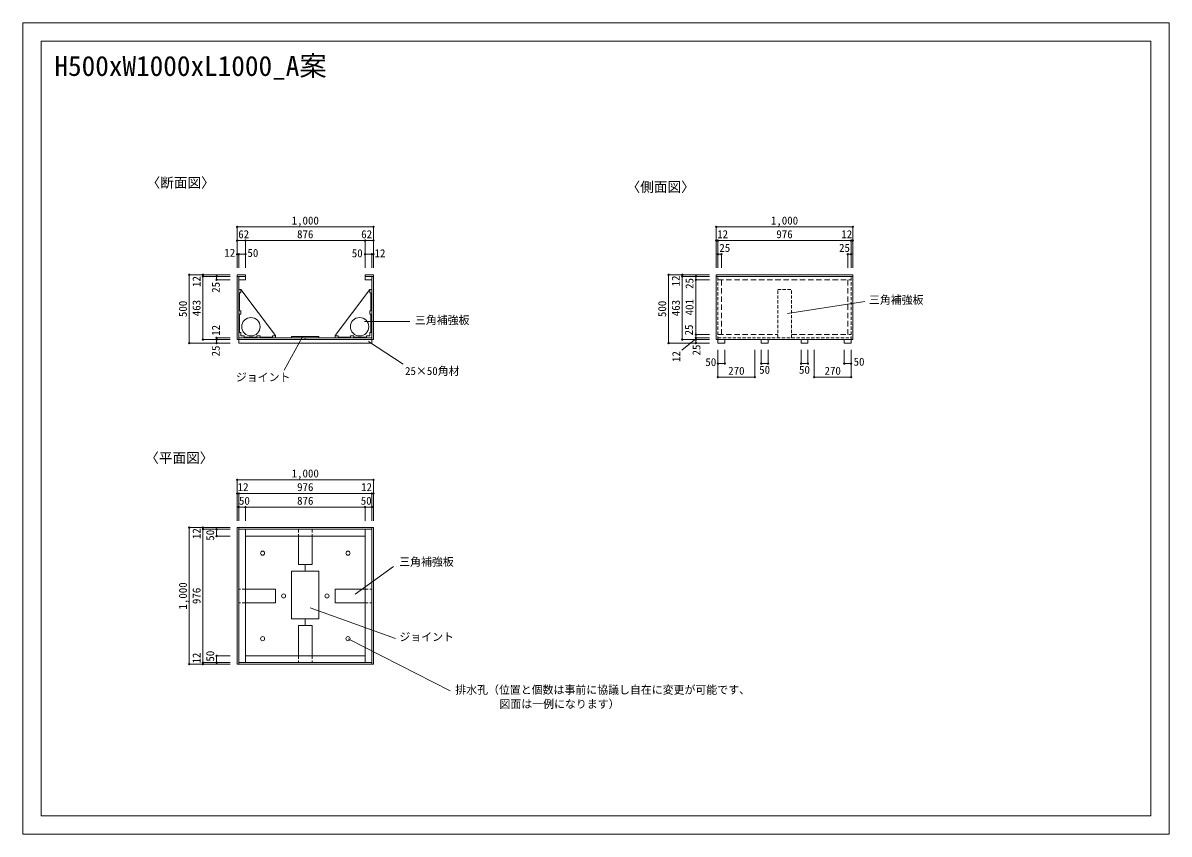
# Model space of a CAD drawing. Units: millimetres, scale not verified. Extents: x -4200 to 4200, y -2970 to 2970.
import ezdxf
from ezdxf.enums import TextEntityAlignment as Align

# ---------------------------------------------------------------- set-up
doc = ezdxf.new("R2010")
doc.units = ezdxf.units.MM
doc.header["$LTSCALE"] = 20
doc.header["$PDMODE"] = 32
doc.header["$PDSIZE"] = 10
doc.linetypes.add('DASHED1', pattern=[1.8, 1.2, -0.6])
doc.linetypes.add('DASHED2', pattern=[3, 2, -1])
doc.layers.add('0-0', color=7, linetype='Continuous', lineweight=18)
doc.layers.add('1-0', color=7, linetype='Continuous', lineweight=18)
doc.styles.add('ＭＳ ゴシック', font='')
doc.styles.get('ＭＳ ゴシック').set_extended_font_data('MS Gothic')

msp = doc.modelspace()

# ---------------------------------------------------------------- linework, layer by layer
at = {"layer": '0-0'}
for p, q in [((4066.67, -2836.67), (4066.67, 2836.67)), ((-2630.68, 1475.88), (-1630.68, 1475.88)), ((-2630.68, 1475.88), (-2630.68, 1175.88)), ((-1630.68, 1475.88), (-1630.68, 1175.88)), ((881.84, 1475.88), (1881.84, 1475.88)), ((881.84, 1475.88), (881.84, 1175.88)), ((1881.84, 1475.88), (1881.84, 1175.88)), ((-2630.68, 1375.88), (-2568.68, 1375.88)), ((-2568.68, 1375.88), (-2568.68, 1175.88)), ((-2568.68, 1375.88), (-1692.68, 1375.88)), ((-1692.68, 1375.88), (-1692.68, 1175.88)), ((-1692.68, 1375.88), (-1630.68, 1375.88)), ((881.84, 1375.88), (893.84, 1375.88)), ((881.84, 1375.88), (881.84, 1175.88)), ((893.84, 1375.88), (893.84, 1175.88)), ((893.84, 1375.88), (1869.84, 1375.88)), ((1869.84, 1375.88), (1869.84, 1175.88)), ((1869.84, 1375.88), (1881.84, 1375.88)), ((1881.84, 1375.88), (1881.84, 1175.88)), ((-2630.68, 1275.88), (-2618.68, 1275.88)), ((-2618.68, 1275.88), (-2618.68, 1175.88)), ((-2618.68, 1275.88), (-2568.68, 1275.88)), ((-2568.68, 1275.88), (-2568.68, 1175.88)), ((-1692.68, 1275.88), (-1642.68, 1275.88)), ((-1692.68, 1275.88), (-1692.68, 1175.88)), ((-1642.68, 1275.88), (-1642.68, 1175.88)), ((-1642.68, 1275.88), (-1630.68, 1275.88)), ((893.84, 1275.88), (918.84, 1275.88)), ((893.84, 1275.88), (893.84, 1175.88)), ((918.84, 1275.88), (918.84, 1175.88)), ((1844.84, 1275.88), (1869.84, 1275.88)), ((1844.84, 1275.88), (1844.84, 1175.88)), ((1869.84, 1275.88), (1869.84, 1175.88)), ((-2980.68, 1125.88), (-2980.68, 625.88)), ((-2980.68, 1125.88), (-2680.68, 1125.88)), ((-2880.68, 1125.88), (-2880.68, 1113.88)), ((-2880.68, 1125.88), (-2680.68, 1125.88)), ((-2880.68, 1113.88), (-2680.68, 1113.88)), ((-2880.68, 1113.88), (-2880.68, 650.88)), ((-2780.68, 1113.88), (-2780.68, 1088.88)), ((-2780.68, 1113.88), (-2680.68, 1113.88)), ((531.84, 1125.88), (531.84, 625.88)), ((531.84, 1125.88), (831.84, 1125.88)), ((631.84, 1125.88), (631.84, 1113.88)), ((631.84, 1125.88), (831.84, 1125.88)), ((631.84, 1113.88), (831.84, 1113.88)), ((631.84, 1113.88), (631.84, 650.88)), ((731.84, 1113.88), (731.84, 1088.88)), ((731.84, 1113.88), (831.84, 1113.88)), ((-2780.68, 1088.88), (-2680.68, 1088.88)), ((731.84, 1088.88), (831.84, 1088.88)), ((731.84, 1088.88), (731.84, 687.88)), ((1404.48, 843.15), (1969.51, 929.63)), ((-1695.56, 784.15), (-1365, 784.15)), ((-2230.68, 674.88), (-2230.68, 662.88)), ((731.84, 687.88), (831.84, 687.88)), ((731.84, 687.88), (731.84, 662.88)), ((-2980.68, 625.88), (-2680.68, 625.88)), ((-2880.68, 650.88), (-2680.68, 650.88)), ((-2780.68, 662.88), (-2780.68, 650.88)), ((-2780.68, 662.88), (-2680.68, 662.88)), ((-2780.68, 650.88), (-2780.68, 625.88)), ((-2780.68, 650.88), (-2680.68, 650.88)), ((-2780.68, 625.88), (-2680.68, 625.88)), ((-2618.68, 625.88), (-1642.68, 625.88)), ((-2286.26, 427.98), (-2151.24, 670.74)), ((-2130.68, 662.88), (-2130.68, 650.88)), ((-1668.44, 637.97), (-1412.62, 470.55)), ((531.84, 625.88), (831.84, 625.88)), ((628.47, 574.7), (731.87, 657.07)), ((631.84, 650.88), (831.84, 650.88)), ((731.84, 662.88), (831.84, 662.88)), ((731.84, 662.88), (731.84, 650.88)), ((731.84, 650.88), (831.84, 650.88)), ((731.84, 650.88), (731.84, 625.88)), ((893.84, 650.88), (893.84, 625.88)), ((893.84, 625.88), (943.84, 625.88)), ((943.84, 650.88), (943.84, 625.88)), ((1260.84, 650.88), (1260.84, 625.88)), ((1552.84, 650.88), (1552.84, 625.88)), ((1869.84, 650.88), (1869.84, 625.88)), ((893.84, 475.88), (893.84, 575.88)), ((893.84, 375.88), (893.84, 575.88)), ((943.84, 475.88), (943.84, 575.88)), ((1163.84, 375.88), (1163.84, 575.88)), ((1210.84, 475.88), (1210.84, 575.88)), ((1260.84, 475.88), (1260.84, 575.88)), ((1502.84, 475.88), (1502.84, 575.88)), ((1552.84, 475.88), (1552.84, 575.88)), ((1599.84, 375.88), (1599.84, 575.88)), ((1819.84, 475.88), (1819.84, 575.88)), ((1869.84, 475.88), (1869.84, 575.88)), ((1869.84, 375.88), (1869.84, 575.88)), ((893.84, 475.88), (943.84, 475.88)), ((1210.84, 475.88), (1260.84, 475.88)), ((1502.84, 475.88), (1552.84, 475.88)), ((1819.84, 475.88), (1869.84, 475.88)), ((893.84, 375.88), (1163.84, 375.88)), ((1599.84, 375.88), (1869.84, 375.88)), ((-2630.68, -375.89), (-1630.68, -375.89)), ((-2630.68, -375.89), (-1630.68, -375.89)), ((-2630.68, -375.89), (-2630.68, -675.89)), ((-1630.68, -375.89), (-1630.68, -675.89)), ((-2630.68, -475.89), (-2618.68, -475.89)), ((-2630.68, -475.89), (-2630.68, -675.89)), ((-2618.68, -475.89), (-2618.68, -675.89)), ((-2618.68, -475.89), (-1642.68, -475.89)), ((-1642.68, -475.89), (-1642.68, -675.89)), ((-2618.68, -575.89), (-2618.68, -675.89)), ((-2618.68, -575.89), (-2568.68, -575.89)), ((-2568.68, -575.89), (-2568.68, -675.89)), ((-2568.68, -575.89), (-1692.68, -575.89)), ((-1692.68, -575.89), (-1692.68, -675.89)), ((-1692.68, -575.89), (-1642.68, -575.89)), ((-1642.68, -575.89), (-1642.68, -675.89)), ((-2980.68, -725.89), (-2980.68, -1725.89)), ((-2980.68, -725.89), (-2680.68, -725.89)), ((-2880.68, -725.89), (-2880.68, -737.89)), ((-2880.68, -725.89), (-2680.68, -725.89)), ((-2880.68, -737.89), (-2680.68, -737.89)), ((-2880.68, -737.89), (-2880.68, -1713.89)), ((-2780.68, -737.89), (-2780.68, -787.89)), ((-2780.68, -737.89), (-2680.68, -737.89)), ((-1630.68, -1725.89), (-1630.68, -725.89)), ((-2780.68, -787.89), (-2680.68, -787.89)), ((-2130.68, -1045.89), (-2130.68, -995.89)), ((-2230.68, -1045.89), (-2030.68, -1045.89)), ((-2230.68, -1393.89), (-2230.68, -1045.89)), ((-2030.68, -1393.89), (-2030.68, -1045.89)), ((-1765.35, -1213.39), (-1484.76, -1009.68)), ((-2568.68, -1175.89), (-2348.68, -1175.89)), ((-2095.32, -1312.88), (-1470.53, -1537.38)), ((-1692.68, -1275.89), (-1912.68, -1275.89)), ((-2230.68, -1393.89), (-2030.68, -1393.89)), ((-2130.68, -1443.89), (-2130.68, -1393.89)), ((-1068.67, -1920.27), (-1815.33, -1541.12)), ((-2780.68, -1663.89), (-2780.68, -1713.89)), ((-2780.68, -1663.89), (-2680.68, -1663.89)), ((-2980.68, -1725.89), (-2680.68, -1725.89)), ((-2880.68, -1713.89), (-2680.68, -1713.89)), ((-2880.68, -1713.89), (-2880.68, -1725.89)), ((-2880.68, -1725.89), (-2680.68, -1725.89)), ((-2780.68, -1713.89), (-2680.68, -1713.89)), ((-4066.67, -2836.67), (4066.67, -2836.67))]:
    msp.add_line(p, q, dxfattribs=at)
at = {"layer": '0-0', "linetype": 'DASHED2'}
for p, q in [((893.84, 1088.88), (1869.84, 1088.88)), ((918.84, 687.88), (918.84, 1088.88)), ((1844.84, 687.88), (1844.84, 1088.88)), ((893.84, 687.88), (1331.84, 687.88)), ((1431.84, 687.88), (1869.84, 687.88))]:
    msp.add_line(p, q, dxfattribs=at)
at = {"layer": '0-0', "linetype": 'DASHED1'}
for p, q in [((1331.84, 1017.88), (1431.84, 1017.88)), ((1331.84, 662.88), (1331.84, 1017.88)), ((1431.84, 662.88), (1431.84, 1017.88))]:
    msp.add_line(p, q, dxfattribs=at)
at = {"layer": '0-0'}
msp.add_lwpolyline([(4200, 2970), (-4200, 2970), (-4200, -2970), (4200, -2970)], close=True, dxfattribs=at)
for points in [[(4066.67, 2836.67), (-4066.67, 2836.67), (-4066.67, -2836.67)], [(-2230.68, 674.88), (-2030.68, 674.88), (-2030.68, 662.88)], [(1210.84, 650.88), (1210.84, 625.88), (1260.84, 625.88)], [(1502.84, 650.88), (1502.84, 625.88), (1552.84, 625.88)], [(1819.84, 650.88), (1819.84, 625.88), (1869.84, 625.88)], [(-1642.68, -475.89), (-1630.68, -475.89), (-1630.68, -675.89)]]:
    msp.add_lwpolyline(points, dxfattribs=at)
for centre in [(-2443.68, -912.89), (-1817.68, -912.89), (-2289.68, -1225.89), (-1971.68, -1225.89), (-2443.68, -1538.89), (-1817.68, -1538.89)]:
    msp.add_circle(centre, 15, dxfattribs=at)
for p in [(-2630.68, 1475.88), (-1630.68, 1475.88), (881.84, 1475.88), (1881.84, 1475.88), (-2630.68, 1375.88), (-2568.68, 1375.88), (-1692.68, 1375.88), (-1630.68, 1375.88), (881.84, 1375.88), (893.84, 1375.88), (1869.84, 1375.88), (1881.84, 1375.88), (-2630.68, 1275.88), (-2618.68, 1275.88), (-2568.68, 1275.88), (-1692.68, 1275.88), (-1642.68, 1275.88), (-1630.68, 1275.88), (893.84, 1275.88), (918.84, 1275.88), (1844.84, 1275.88), (1869.84, 1275.88), (-2980.68, 1125.88), (-2880.68, 1125.88), (-2880.68, 1113.88), (-2780.68, 1113.88), (-2780.68, 1088.88), (531.84, 1125.88), (631.84, 1125.88), (631.84, 1113.88), (731.84, 1113.88), (731.84, 1088.88), (731.84, 687.88), (-2980.68, 625.88), (-2880.68, 650.88), (-2780.68, 662.88), (-2780.68, 650.88), (-2780.68, 625.88), (531.84, 625.88), (631.84, 650.88), (731.84, 662.88), (731.84, 650.88), (731.84, 625.88), (893.84, 475.88), (943.84, 475.88), (1210.84, 475.88), (1260.84, 475.88), (1502.84, 475.88), (1552.84, 475.88), (1819.84, 475.88), (1869.84, 475.88), (893.84, 375.88), (1163.84, 375.88), (1599.84, 375.88), (1869.84, 375.88), (-2630.68, -375.89), (-1630.68, -375.89), (-2630.68, -475.89), (-2618.68, -475.89), (-1642.68, -475.89), (-1630.68, -475.89), (-2618.68, -575.89), (-2568.68, -575.89), (-1692.68, -575.89), (-1642.68, -575.89), (-2980.68, -725.89), (-2880.68, -725.89), (-2880.68, -737.89), (-2780.68, -737.89), (-2780.68, -787.89), (-2780.68, -1663.89), (-2980.68, -1725.89), (-2880.68, -1713.89), (-2880.68, -1725.89), (-2780.68, -1713.89)]:
    msp.add_point(p, dxfattribs=at)
at = {"layer": '1-0'}
for p, q in [((-2630.68, 1125.88), (-2630.68, 650.88)), ((-2568.68, 1113.88), (-2630.68, 1113.88)), ((-2618.68, 1113.88), (-2618.68, 650.88)), ((-1692.68, 1088.88), (-1692.68, 1125.88)), ((-1630.68, 1125.88), (-1692.68, 1125.88)), ((-1692.68, 1113.88), (-1630.68, 1113.88)), ((-1642.68, 650.88), (-1642.68, 1113.88)), ((-1642.68, 1092.88), (-1642.68, 765.88)), ((-1630.68, 725.88), (-1630.68, 1125.88)), ((881.84, 1113.88), (1881.84, 1113.88)), ((1881.84, 650.88), (1881.84, 1125.88)), ((-2618.68, 1088.88), (-2568.68, 1088.88)), ((-2618.68, 1017.88), (-2618.68, 662.88)), ((-2618.68, 1017.88), (-2618.68, 690.88)), ((-2603.68, 1017.88), (-2618.68, 1017.88)), ((-2603.68, 1017.88), (-2348.68, 680.88)), ((-2603.68, 992.88), (-2603.68, 1017.88)), ((-2603.68, 992.88), (-2603.68, 1017.88)), ((-1657.68, 1017.88), (-1912.68, 680.88)), ((-1692.68, 1088.88), (-1642.68, 1088.88)), ((-1657.68, 992.88), (-1657.68, 1017.88)), ((-1657.68, 992.88), (-1657.68, 1017.88)), ((-1657.68, 1017.88), (-1642.68, 1017.88)), ((-1630.68, 1050.88), (-1630.68, 650.88)), ((-2618.68, 662.88), (-2618.68, 932.88)), ((-2611.68, 861.88), (-2611.68, 992.88)), ((-1649.68, 861.88), (-1649.68, 992.88)), ((-1642.68, 662.88), (-1642.68, 932.88)), ((-2603.68, 861.88), (-2611.68, 861.88)), ((-2603.68, 836.88), (-2603.68, 861.88)), ((-2603.68, 836.88), (-2603.68, 861.88)), ((-1657.68, 836.88), (-1657.68, 861.88)), ((-1657.68, 836.88), (-1657.68, 861.88)), ((-2611.68, 702.88), (-2611.68, 836.88)), ((-1649.68, 836.88), (-1657.68, 836.88)), ((-1649.68, 702.88), (-1649.68, 836.88)), ((-2618.68, 662.88), (-2618.68, 702.88)), ((-2618.68, 702.88), (-2603.68, 702.88)), ((-2618.68, 662.88), (-2618.68, 687.88)), ((-2603.68, 677.88), (-2603.68, 702.88)), ((-2578.68, 677.88), (-2603.68, 677.88)), ((-2578.68, 677.88), (-2603.68, 677.88)), ((-2578.68, 662.88), (-2578.68, 677.88)), ((-2461.68, 677.88), (-2486.68, 677.88)), ((-2461.68, 677.88), (-2486.68, 677.88)), ((-2486.68, 677.88), (-2486.68, 662.88)), ((-2461.68, 677.88), (-2486.68, 677.88)), ((-2461.68, 662.88), (-2461.68, 677.88)), ((-2461.68, 662.88), (-2461.68, 677.88)), ((-2348.68, 677.88), (-2371.68, 677.88)), ((-2371.68, 677.88), (-2371.68, 662.88)), ((-2348.68, 677.88), (-2371.68, 677.88)), ((-2348.68, 677.88), (-2348.68, 680.88)), ((-1912.68, 677.88), (-1912.68, 680.88)), ((-1912.68, 662.88), (-1912.68, 677.88)), ((-1912.68, 677.88), (-1889.68, 677.88)), ((-1912.68, 677.88), (-1889.68, 677.88)), ((-1889.68, 677.88), (-1889.68, 662.88)), ((-1799.68, 677.88), (-1774.68, 677.88)), ((-1799.68, 662.88), (-1799.68, 677.88)), ((-1682.68, 677.88), (-1657.68, 677.88)), ((-1682.68, 677.88), (-1657.68, 677.88)), ((-1682.68, 662.88), (-1682.68, 677.88)), ((-1642.68, 702.88), (-1657.68, 702.88)), ((-1657.68, 677.88), (-1657.68, 702.88)), ((-1642.68, 662.88), (-1642.68, 702.88)), ((-2630.68, 650.88), (-1630.68, 650.88)), ((-2618.68, 669.88), (-2618.68, 662.88)), ((-2618.68, 662.88), (-1742.68, 662.88)), ((-2618.68, 662.88), (-2578.68, 662.88)), ((-2593.68, 662.88), (-2618.68, 662.88)), ((-2618.68, 662.88), (-2363.68, 662.88)), ((-2618.68, 650.88), (-2593.68, 650.88)), ((-2618.68, 625.88), (-2618.68, 650.88)), ((-2618.68, 625.88), (-2618.68, 650.88)), ((-2601.68, 662.88), (-2576.68, 662.88)), ((-2486.68, 669.88), (-2578.68, 669.88)), ((-2348.68, 662.88), (-2578.68, 662.88)), ((-2486.68, 662.88), (-2461.68, 662.88)), ((-2461.68, 662.88), (-2461.68, 669.88)), ((-2371.68, 669.88), (-2461.68, 669.88)), ((-2348.68, 662.88), (-2348.68, 669.88)), ((-2348.68, 662.88), (-2348.68, 664.88)), ((-1912.68, 662.88), (-1912.68, 669.88)), ((-1912.68, 662.88), (-1912.68, 664.88)), ((-1912.68, 662.88), (-1682.68, 662.88)), ((-1889.68, 669.88), (-1799.68, 669.88)), ((-1774.68, 669.88), (-1682.68, 669.88)), ((-1659.68, 662.88), (-1684.68, 662.88)), ((-1642.68, 662.88), (-1682.68, 662.88)), ((-1667.68, 662.88), (-1642.68, 662.88)), ((-1642.68, 625.88), (-1642.68, 650.88)), ((-1642.68, 625.88), (-1642.68, 650.88)), ((881.84, 650.88), (1881.84, 650.88)), ((-2630.68, -1725.89), (-2630.68, -725.89)), ((-2630.68, -725.89), (-1630.68, -725.89)), ((-2618.68, -1725.89), (-2618.68, -725.89)), ((-2618.68, -737.89), (-1642.68, -737.89)), ((-2568.68, -1713.89), (-2568.68, -737.89)), ((-2180.68, -737.89), (-2080.68, -737.89)), ((-1692.68, -1713.89), (-1692.68, -737.89)), ((-1642.68, -1725.89), (-1642.68, -725.89)), ((-1630.68, -1725.89), (-1630.68, -725.89)), ((-1630.68, -1725.89), (-1630.68, -725.89)), ((-2568.68, -787.89), (-1692.68, -787.89)), ((-2180.68, -995.89), (-2180.68, -787.89)), ((-2080.68, -787.89), (-2080.68, -995.89)), ((-1630.68, -1725.89), (-1630.68, -825.89)), ((-2180.68, -995.89), (-2080.68, -995.89)), ((-2618.68, -1175.89), (-2618.68, -1275.89)), ((-2348.68, -1175.89), (-2348.68, -1275.89)), ((-1642.68, -1275.89), (-1642.68, -1175.89)), ((-1642.68, -1275.89), (-1642.68, -1175.89)), ((-2348.68, -1275.89), (-2568.68, -1275.89)), ((-2180.68, -1663.89), (-2180.68, -1443.89)), ((-2180.68, -1443.89), (-2080.68, -1443.89)), ((-2080.68, -1443.89), (-2080.68, -1663.89)), ((-2568.68, -1663.89), (-1692.68, -1663.89)), ((-2630.68, -1725.89), (-1630.68, -1725.89)), ((-2618.68, -1713.89), (-1642.68, -1713.89)), ((-2180.68, -1713.89), (-2080.68, -1713.89))]:
    msp.add_line(p, q, dxfattribs=at)
at = {"layer": '1-0', "linetype": 'DASHED1'}
for p, q in [((893.84, 650.88), (893.84, 1113.88)), ((1869.84, 650.88), (1869.84, 1113.88)), ((893.84, 662.88), (1869.84, 662.88)), ((-2180.68, -737.89), (-2180.68, -787.89)), ((-2080.68, -737.89), (-2080.68, -787.89)), ((-2568.68, -1175.89), (-2618.68, -1175.89)), ((-1692.68, -1175.89), (-1642.68, -1175.89)), ((-2568.68, -1275.89), (-2618.68, -1275.89)), ((-1692.68, -1275.89), (-1642.68, -1275.89)), ((-2180.68, -1663.89), (-2180.68, -1713.89)), ((-2080.68, -1663.89), (-2080.68, -1713.89))]:
    msp.add_line(p, q, dxfattribs=at)
at = {"layer": '1-0'}
for points in [[(-2630.68, 1125.88), (-2568.68, 1125.88), (-2568.68, 1088.88)], [(881.84, 650.88), (881.84, 1125.88), (1881.84, 1125.88)], [(-2611.68, 992.88), (-2603.68, 992.88), (-2603.68, 1017.88)], [(-1649.68, 992.88), (-1657.68, 992.88), (-1657.68, 1017.88)], [(-2611.68, 836.88), (-2603.68, 836.88), (-2603.68, 861.88)], [(-1657.68, 836.88), (-1657.68, 861.88), (-1649.68, 861.88)], [(-2348.68, 662.88), (-2348.68, 677.88), (-2371.68, 677.88), (-2371.68, 662.88)], [(-1799.68, 662.88), (-1799.68, 677.88), (-1774.68, 677.88)], [(-1799.68, 677.88), (-1774.68, 677.88), (-1774.68, 662.88)], [(-1667.68, 662.88), (-1642.68, 662.88), (-1642.68, 687.88)], [(-1774.68, 662.88), (-1799.68, 662.88), (-1799.68, 669.88)], [(-1912.68, -1275.89), (-1912.68, -1175.89), (-1692.68, -1175.89)]]:
    msp.add_lwpolyline(points, dxfattribs=at)
for centre in [(-2528.68, 745.38), (-1732.68, 745.38)]:
    msp.add_circle(centre, 67.5, dxfattribs=at)

# ---------------------------------------------------------------- texts
at = {"layer": '0-0', "style": 'ＭＳ ゴシック'}
for s, height, p in [('H500xW1000xL1000_A案', 146.6, (-3969.13, 2537.91)), ('1,000', 58.65, (-2230.68, 1475.88)), ('1,000', 58.65, (1281.84, 1475.88)), ('62', 58.65, (-2621.92, 1375.88)), ('876', 58.65, (-2190.68, 1375.88)), ('62', 58.65, (-1720.75, 1375.88)), ('12', 58.65, (888.06, 1375.88)), ('976', 58.65, (1321.84, 1375.88)), ('12', 58.65, (1797.55, 1375.88)), ('25', 58.65, (904.05, 1275.88)), ('25', 58.65, (1781.22, 1275.88)), ('12', 58.65, (-2724.1, 1240.19)), ('50', 58.65, (-2554.44, 1238.79)), ('50', 58.65, (-1789.72, 1236.51)), ('12', 58.65, (-1623.02, 1236.4)), ('三角補強板', 58.65, (2000.14, 895.04)), ('三角補強板', 58.65, (-1327.34, 746.48)), ('50', 58.65, (801.57, 439.43)), ('50', 58.65, (1887.82, 442.37)), ('25×50角材', 58.65, (-1399.45, 374.25)), ('270', 58.65, (968.84, 375.88)), ('50', 58.65, (1195.84, 383.29)), ('50', 58.65, (1487.84, 383.29)), ('270', 58.65, (1674.84, 375.88)), ('ジョイント', 58.65, (-2639.46, 328.68)), ('1,000', 58.65, (-2230.68, -375.89)), ('12', 58.65, (-2626.45, -475.89)), ('976', 58.65, (-2190.68, -475.89)), ('12', 58.65, (-1721.42, -475.89)), ('50', 58.65, (-2616.62, -575.89)), ('876', 58.65, (-2190.68, -575.89)), ('50', 58.65, (-1723.94, -575.89)), ('三角補強板', 58.65, (-1442.6, -1023.13)), ('ジョイント', 58.65, (-1440.88, -1573.38))]:
    msp.add_text(s, height=height, dxfattribs=at).set_placement(p, align=Align.BOTTOM_LEFT)
for s, p in [('12', (-2880.68, 1036.76)), ('12', (631.84, 1040.27)), ('25', (731.84, 1022.09)), ('25', (-2739.4, 993.53)), ('500', (-2980.68, 815.88)), ('463', (-2880.68, 822.38)), ('500', (531.84, 815.88)), ('463', (631.84, 822.38)), ('401', (731.84, 828.38)), ('25', (727.45, 681.75)), ('12', (-2738.88, 678.65)), ('25', (-2740.02, 527.94)), ('25', (782.95, 535.03)), ('12', (634.98, 486.68)), ('12', (-2880.68, -809.84)), ('50', (-2780.68, -821.99)), ('1,000', (-2980.68, -1325.89)), ('976', (-2880.68, -1285.89)), ('12', (-2880.68, -1721.16)), ('50', (-2780.68, -1707.41))]:
    msp.add_text(s, height=58.65, rotation=90, dxfattribs=at).set_placement(p, align=Align.BOTTOM_LEFT)
at = {"layer": '1-0', "style": 'ＭＳ ゴシック'}
for s, height, p in [('〈断面図〉', 73.31, (-3293.75, 1741.44)), ('〈側面図〉', 73.31, (224, 1710.09)), ('〈平面図〉', 73.31, (-3304.21, -273.92)), ('排水孔（位置と個数は事前に協議し自在に変更が可能です、', 58.65, (-1031.25, -1960.69)), ('図面は一例になります）', 58.65, (-707.52, -2064.89))]:
    msp.add_text(s, height=height, dxfattribs=at).set_placement(p, align=Align.BOTTOM_LEFT)

doc.saveas('drawing.dxf')
